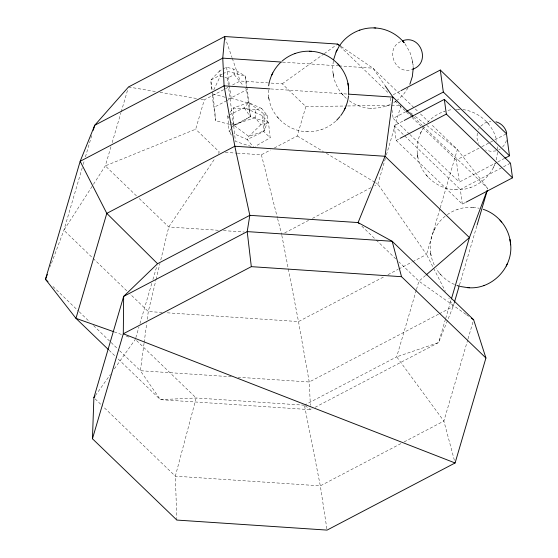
<?xml version="1.0" encoding="UTF-8"?>
<svg xmlns="http://www.w3.org/2000/svg" width="558" height="558" viewBox="0 0 558 558"><rect width="100%" height="100%" fill="white"/><g stroke="black" fill="none" stroke-linecap="round" stroke-linejoin="round"><path stroke-width="0.42" stroke-dasharray="2.79 2.09" d="M268.286 89.908L268.468 95.474M266.94 123.73L260.816 124.727L255.132 117.612L255.571 109.494L261.695 108.496L267.38 115.618L266.94 123.73L263.781 131.486L247.215 139.521L233.872 133.711M497.534 152.376L496.097 160.516M144.055 343.275L140.379 370.714L160.369 399.654L310.576 409.684L312.117 408.875M144.166 342.417L146.803 322.691M147.263 319.26L148.295 311.545L155.87 280.255M333.328 61.108L332.735 66.604L332.91 72.17M477.236 133.174L477.013 138.384L478.625 143.35M156.073 279.412L159.965 263.341M160.781 259.958L168.767 226.973L214.942 158.465M82.249 167.749L63.891 230.231L50.318 266.424M83.226 164.415L84.453 160.251M85.43 156.917L92.286 133.592M110.944 146.768L105.329 165.865L92.621 185.612M112.165 142.611L120.947 112.723M121.191 111.893L127.531 90.298M136.424 195.823L105.329 165.865L195.684 129.205L204.319 99.812L228.724 87.02M135.817 337.709L138.991 326.897M139.967 323.57L151.936 282.836M152.913 279.509L157.07 265.378M274.341 147.982L297.226 135.985L305.861 106.599L282.222 83.826L268.489 82.912M385.425 158.326L377.864 184.063L374.781 185.681M386.401 155.005L401.042 105.183L347.39 105.978M439.99 208.629L426.528 254.448L445.326 291.206M440.234 207.799L457.365 149.481L431.104 124.183M416.233 290.313L396.689 356.827L305.191 404.801M416.477 289.483L418.918 281.169L425.482 275.512M445.451 319.232L438.595 342.556L315.2 407.256M445.696 318.395L451.324 299.234M454.386 302.366L453.166 306.523L438.595 342.556L396.689 356.827L443.875 421.067L454.414 460.455M459.513 284.922L476.846 225.913M467.785 339.689L443.875 421.067L403.964 441.992M468.029 338.859L473.393 320.592M506.497 140.477L504.899 144.152L502.423 147.214M495.26 163.11C489.701 179.271 472.961 190.62 455.879 189.713M423.62 127.517C418.66 135.127 416.359 144.445 417.314 153.485M445.124 216.253C434.745 224.581 428.99 238.287 430.448 251.525M213.763 89.908L220.257 76.202L219.775 70.727L226.527 67.183L233.753 69.129L245.415 76.174L246.796 86.288M420.467 133.348L421.618 130.942M433.601 231.389L434.752 228.982M493.119 168.021L494.262 165.614M478.604 129.379L479.05 128.528M408.058 87.885L403.664 94.218L397.282 100.259M230.845 128.975L229.164 131.653L231.403 135.134M231.263 128.305L233.363 124.95L233.237 108.036L248.589 102.567L261.695 108.496M92.147 186.344L63.891 230.231L127.036 291.067M218.345 153.415L219.322 151.971L195.684 129.205M95.383 395.587L110.365 374.509M114.355 368.887L135.329 339.369M230.203 112.249L233.237 108.036L255.571 109.494M427.54 122.425C432.29 117.208 438.407 113.239 445.138 111.126M219.775 70.727L210.771 80.129L211.74 91.17M480.787 126.192L485.055 122.92L490.97 121.281M260.816 124.727L248.847 136.41L247.215 139.521L253.632 147.235M335.665 121.205C327.971 128.256 317.46 132.148 307.033 131.695M282.222 83.826L323.584 54.133M324.289 53.631L336.906 44.57M396.173 101.054L393.202 102.979M447.286 214.635C454.414 209.564 463.245 206.934 471.984 207.29M500.247 148.958L498.887 149.76M400.651 41.599C384.622 48.818 395.008 75.218 411.658 69.555M251.149 146.44L235.42 141.397L233.753 126.143L250.298 116.727L268.503 122.565L270.17 137.819L255.132 146.377M222.182 74.151L210.771 80.129L212.277 91.087M222.942 73.754L227.504 71.361L245.415 76.174L246.455 88.059M220.257 76.202L227.483 78.148L234.234 74.612L233.753 69.129M232.54 85.018L240.163 81.022L267.631 82.849M245.527 88.443L246.601 89.761L229.875 98.529L225.802 97.441M229.498 124.399L215.653 120.681L214.467 107.094L225.871 101.117M226.632 100.712L231.193 98.327L249.105 103.139L250.298 116.727L233.572 125.494L230.314 124.622M237.345 153.178L261.374 154.782L270.532 149.983M393.216 94.721L400.163 91.08M409.37 134.004L393.146 118.366L406.266 111.488M465.414 202.519L462.331 204.144L396.159 140.393L394.15 125.71L404.187 120.444M396.159 140.393L400.023 138.37M284.726 232.902L308.588 220.389M312.438 218.373L370.937 187.697M497.136 162.28L459.311 182.11L456.291 160.083L480.996 147.131M481.77 146.726L489.492 142.681M490.259 142.276L494.123 140.253M494.897 139.849L506.476 133.774M497.91 161.876L504.09 158.632M462.331 204.144L460.315 189.455L502.779 167.191M503.546 166.786L510.5 163.145M383.339 277.096L298.502 321.575L165.663 312.703M387.963 274.669L397.994 269.409M398.761 269.005L411.874 262.134M412.641 261.73L426.528 254.448L377.864 184.063L375.625 182.731M438.539 314.189L309.244 381.993L238.231 377.25M439.313 313.791L453.166 306.523L448.855 298.098M400.895 443.603L320.32 485.858L175.345 476.176L103.286 406.754M230.733 132.344L229.164 131.653L227.678 115.757L244.251 107.722L248.589 102.567L264.074 114.027L267.38 115.618M390.223 104.548L381.03 107.617L371.475 108.398M255.132 117.612L233.363 124.95L248.847 136.41L264.199 130.942L264.074 114.027L262.302 115.59L263.781 131.486L270.17 137.819M386.087 106.222L386.485 106.09M321.638 129.519L322.043 129.393M443.84 111.558L444.238 111.426M470.492 187.537L470.889 187.404M456.974 209.599L457.372 209.466M496.062 150.869L490.9 151.399L485.509 149.983M448.004 110.317L451.91 109.584M455.872 109.242L458.85 109.249M305.861 106.599L346.525 105.992M349.42 100.824C355.551 105.267 362.972 107.917 370.526 108.35M268.858 98.354C271.627 116.301 287.949 130.879 306.084 131.646M417.712 156.373C420.481 174.319 436.795 188.897 454.937 189.664M472.933 207.339L479.329 208.246M458.495 109.235L460.217 109.319M370.107 108.329L371.83 108.412M305.658 131.632L307.381 131.716M454.512 189.643L456.235 189.727M471.629 207.276L473.351 207.36M282.662 62.133L338.232 65.844M339.097 65.907L372.96 68.167L417.977 111.537M270.846 88.952L347.048 94.037M225.327 152.376L236.487 153.122M218.262 230.28L168.767 226.973L138.914 198.216M223.472 230.628L244.313 232.023M162.19 312.473L148.295 311.545L130.167 294.08M231.305 376.783L140.379 370.714L119.154 350.264M304.424 405.206L196.165 397.973L160.369 399.654L117.229 358.09M462.91 109.591C479.392 111.677 493.614 124.971 496.794 141.279M128.507 86.978L155.766 91.596M160.027 92.314L197.504 98.661M200.915 99.24L204.319 99.812M224.993 97.218L211.963 93.716L215.653 120.681M114.181 331.877L122.314 334.758M126.38 336.202L128.821 337.067M454.449 284.454C446.909 281.183 440.443 275.547 436.154 268.544M297.226 135.985L323.354 151.567M326.339 153.345L374.871 182.285M341.14 46.481L372.96 68.167L384.657 85.109M465.818 314.252L418.918 281.169L398.851 261.835M466.53 314.754L468.664 316.253M305.107 405.701L310.576 409.684L310.408 406.224M410.542 112.653L412.578 114.251M415.291 116.392L426.152 124.929M426.828 125.459L457.365 149.481L487.838 188.52L422.908 125.975M346.344 98.382C339.522 92.377 334.807 84.021 333.307 75.051M420.474 113.944L428.607 121.777M413.548 116.95L422.287 125.376M340.094 46.467L389.226 93.8M395.12 101.151L398.865 104.758M399.486 105.357L411.351 116.789M411.971 117.389L456.291 160.083M409.997 134.604L459.311 182.11M394.15 125.71L460.315 189.455M361.849 226.192L375.646 239.48M376.273 240.086L395.713 258.814M136.584 340.575L196.165 397.973L175.345 476.176L176.858 520.07M52.982 286.512L78.58 311.176M79.201 311.776L89.817 322.001M93.563 325.607L118.533 349.664M109.096 350.264L116.601 357.49M95.139 398.9L102.658 406.147M268.503 122.565L262.302 115.59L244.251 107.722L250.298 116.727L246.601 89.761M486.827 122.028L488.585 124.036M426.152 174.926L427.902 176.935M341.747 93.611L343.498 95.62M439.285 272.967L441.036 274.975M277.298 116.908L279.049 118.917M234.234 74.612L243.379 85.806M404.982 43.775L409.851 52.02L412.613 61.275M227.678 115.757L228.982 117.982M231.584 122.432L233.753 126.143M434.215 264.959L432.171 259.819L430.846 254.413M225 37.337L232.023 57.558M232.302 58.367L240.163 81.022M261.374 154.782L277.382 217.732M277.598 218.569L281.651 234.513M226.527 67.183L229.345 84.844M304.591 406.057L320.32 485.858L327.072 530.1M281.818 235.364L298.502 321.575L309.244 381.993L310.367 405.359M412.634 61.394L413.234 68.278M417.691 156.254L417.182 152.16M430.825 254.295L430.316 250.2M333.286 74.939L332.777 70.838M268.844 98.236L268.335 94.142M412.39 59.957L412.99 64.044M417.942 157.684L417.335 153.603M431.076 255.731L430.469 251.644M333.531 76.369L332.924 72.289M269.089 99.673L268.482 95.585M390.356 98.034L391.053 103.118M391.981 109.898L393.146 118.366M246.915 87.132L249.105 103.139M229.464 85.681L231.193 98.327M233.572 125.494L228.382 85.793M212.389 91.924L214.467 107.094M227.483 78.148L228.285 84.942M413.011 64.156L413.143 65.488M497.548 146.803L497.638 149.593"/><path stroke-width="0.84" d="M413.234 68.278L412.348 76.537L409.858 84.3M92.454 438.755L93.883 397.694L123.653 296.389L157.558 263.718L249.824 215.332L358.083 222.565L392.176 241.286L473.637 319.762L485.927 358.006L455.091 462.973L327.072 530.1L176.858 520.07L92.454 438.755L123.297 333.789L123.653 296.389L247.208 231.605L392.176 241.286L401.523 276.691L485.927 358.006M348.68 94.358L348.562 87.46M340.436 45.993L337.604 44.068L224.721 36.528L222.754 58.137L224.086 85.827L234.82 146.245L249.824 215.332L247.208 231.605L251.316 266.654L123.297 333.789L455.091 462.973M348.541 95.795C347.794 102.916 345.06 109.8 340.792 115.548M268.642 85.813C269.877 77.081 274.069 68.808 280.388 62.649M333.572 59.797L336.062 52.033L339.208 46.202M93.263 130.258L94.734 125.264L128.507 86.978L224.721 36.528M451.568 298.404L469.438 237.589L486.932 190.934M454.386 302.366L459.269 285.752M477.09 225.083L487.343 190.18M47.304 274.473L45.491 279.3L75.958 318.339L108.475 349.657M469.013 287.754C492.526 289.379 513.653 266.877 510.549 243.518M271.613 75.33L272.764 72.931M336.062 52.033L337.213 49.627M344.265 110.003L345.416 107.603M506.252 266.061L507.396 263.655M339.913 45.17C347.515 34.059 360.991 27.314 374.446 27.935M93.883 397.694L94.881 396.292M339.955 116.608L336.641 120.284M426.138 274.948L469.438 237.589L385.027 156.275L234.82 146.245L106.801 213.372L75.958 318.339L113.372 331.591M282.139 61.052C289.735 54.412 299.918 50.813 309.997 51.238M400.93 90.675L440.304 70.029L506.476 133.774L509.489 155.801L504.857 158.228M406.266 111.488L443.324 92.056L440.304 70.029M404.187 120.444L444.328 99.394L510.5 163.145L512.509 177.828L466.188 202.115M400.023 138.37L446.337 114.083L444.328 99.394M412.641 69.248C431.271 63.012 420.871 33.829 402.492 40.804M359.436 30.244L359.833 30.111M294.987 53.54L295.391 53.415M483.626 285.577L484.023 285.445M375.395 27.984C386.492 28.584 397.177 34.094 404.173 42.722L402.423 40.713M310.946 51.287C329.081 52.054 345.402 66.632 348.171 84.579M460.343 286.491L468.071 287.705M374.09 27.921L375.813 28.005M309.648 51.224L311.371 51.301M467.646 287.684L469.369 287.768M281.797 62.078L222.754 58.137L94.734 125.264L80.164 161.297L45.491 279.3L47.988 281.706M269.981 88.896L224.086 85.827L80.164 161.297L106.801 213.372L157.558 263.718M348.785 94.156L392.944 97.106L412.92 116.35M251.316 266.654L401.523 276.691M495.971 121.797C501.314 123.199 505.66 127.803 506.72 133.222M459.046 286.128L456.967 285.438M483.221 209.32C497.038 213.784 507.836 226.29 510.151 240.638M471.503 318.262L473.637 319.762M443.324 92.056L509.489 155.801M446.337 114.083L512.509 177.828M337.604 44.068L338.852 45.268M359.338 223.772L358.083 222.565L385.027 156.275L392.944 97.106L385.146 85.813M499.961 220.068L501.719 222.077M337.981 64.017L339.731 66.025M510.172 240.749L510.682 244.85M348.185 84.697L348.694 88.792M509.928 239.319L510.535 243.4M347.941 83.261L348.548 87.348"/></g></svg>
